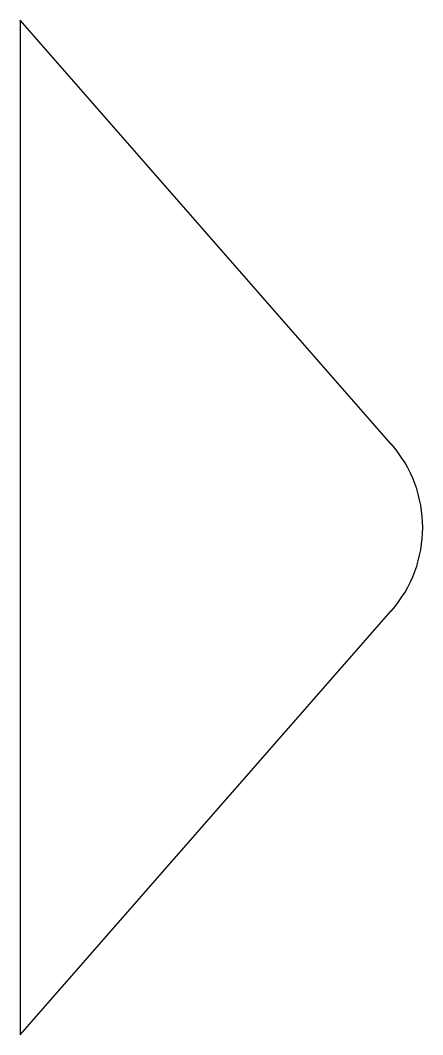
# Model space of a CAD drawing. Header units: metres. Extents: x 70.5 to 102.2, y 0 to 80.
import ezdxf

# ---------------------------------------------------------------- set-up
doc = ezdxf.new("R2010")
doc.units = ezdxf.units.M

msp = doc.modelspace()

# ---------------------------------------------------------------- linework, layer by layer
at = {"layer": 'PARAMETRIX'}
for p, q in [((99.7101, 46.585), (70.472, 80)), ((70.472, 80), (70.472, 0)), ((70.472, 0), (99.7101, 33.415))]:
    msp.add_line(p, q, dxfattribs=at)
msp.add_arc((92.1843, 40), 10, 318.8141, 41.1859, dxfattribs=at)

doc.saveas('drawing.dxf')
